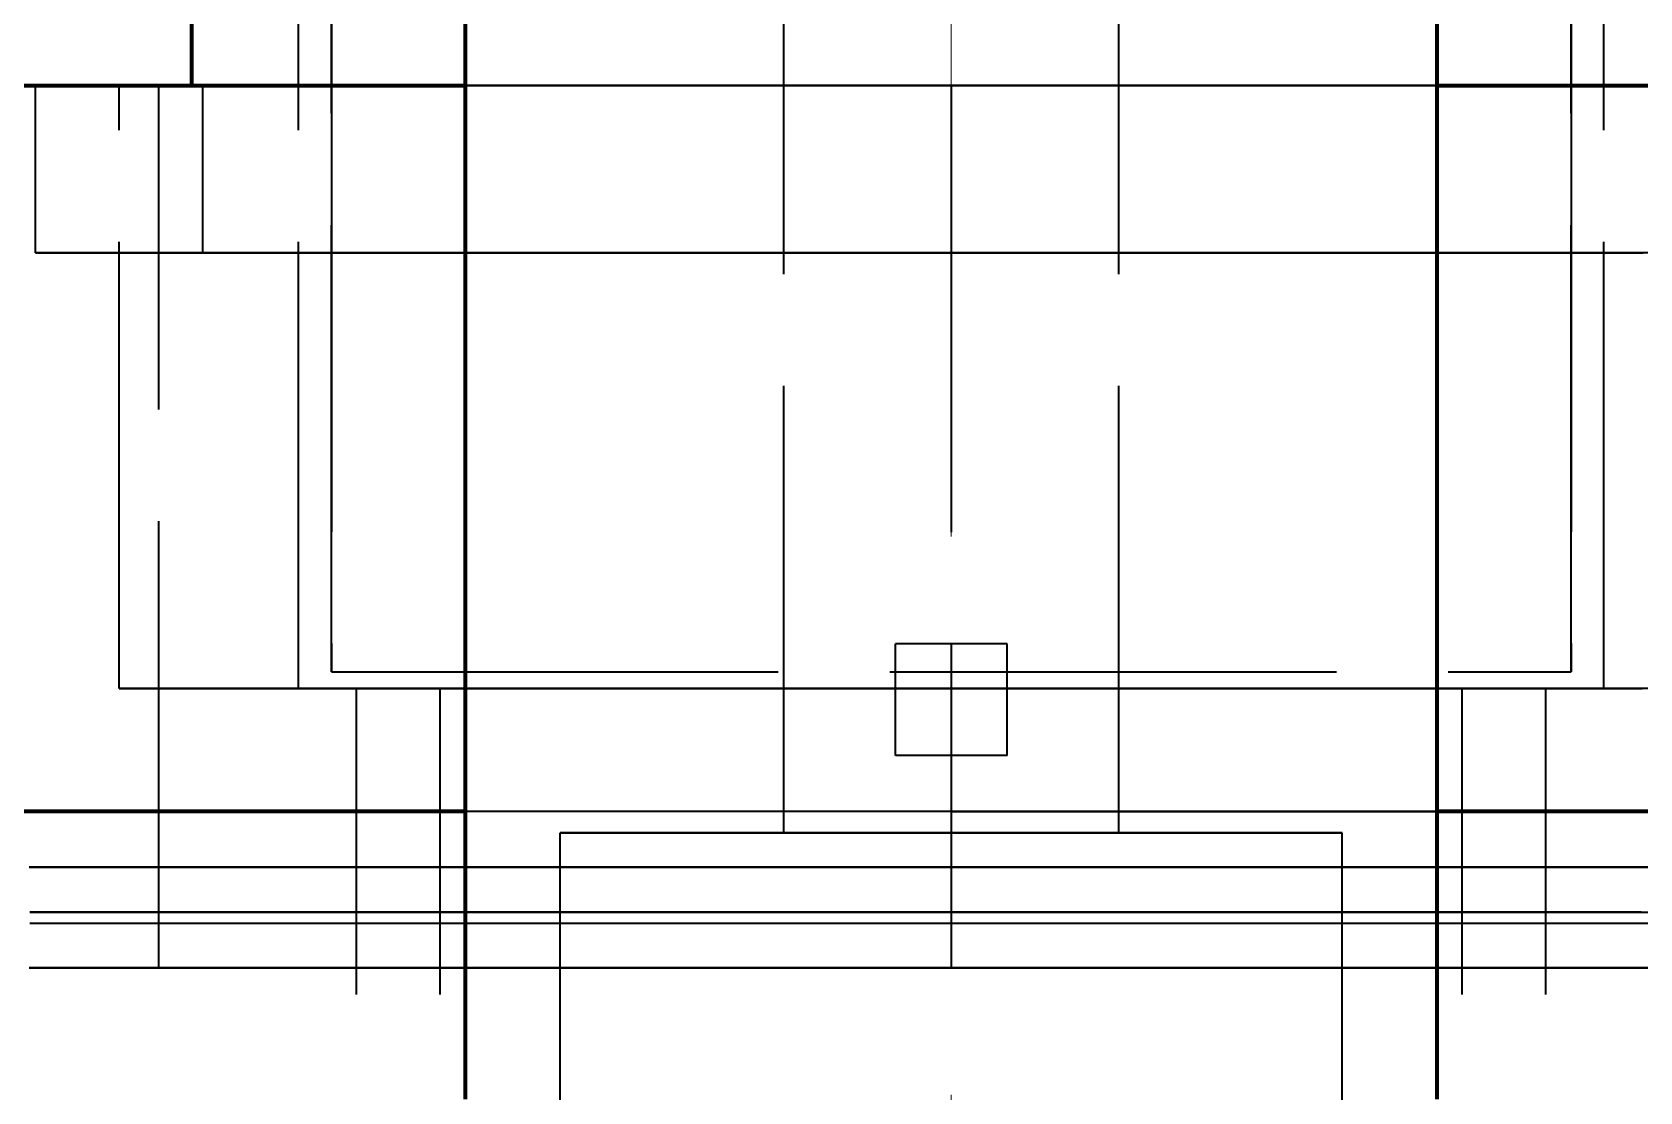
# Model space of a CAD drawing. Header units: millimetres. Extents: x 0 to 2382, y 0 to 420.
# Drawn here: x 308.18 to 322.58, y 343.36 to 352.84 of the extents above; entities that cross this region are included whole.
import ezdxf

# ---------------------------------------------------------------- set-up
doc = ezdxf.new("R2010")
doc.units = ezdxf.units.MM
doc.linetypes.add('IRAM-E-TRAZOS', pattern=[5, 4, -1])
doc.linetypes.add('IRAM-F-TRAZO-PUNTO', pattern=[20, 15, -2, 1, -2])
for name, color, linetype, lineweight in [('01-VISIBLE', 7, 'CONTINUOUS', 70), ('02-OCULTA', 4, 'IRAM-E-TRAZOS', 35), ('03-EJE', 1, 'IRAM-F-TRAZO-PUNTO', 18)]:
    doc.layers.add(name, color=color, linetype=linetype, lineweight=lineweight)

msp = doc.modelspace()

# ---------------------------------------------------------------- linework, layer by layer
at = {"layer": '01-VISIBLE'}
msp.add_line((309.612, 352.366), (309.612, 354.416), dxfattribs=at)
for points in [[(312.062, 343.291), (312.062, 343.541), (312.062, 343.791), (312.062, 344.041), (312.062, 344.291), (312.062, 344.541), (312.062, 344.791), (312.062, 345.041), (312.062, 345.291), (312.062, 345.541), (312.062, 345.791), (312.062, 346.041), (312.062, 346.291), (312.062, 346.541), (312.062, 346.791), (312.062, 347.041), (312.062, 347.291), (312.062, 347.541), (312.062, 347.791), (312.062, 348.041), (312.062, 348.291), (312.062, 348.541), (312.062, 348.791), (312.062, 349.041), (312.062, 349.291), (312.062, 349.541), (312.062, 349.791), (312.062, 350.041), (312.062, 350.291), (312.062, 350.541), (312.062, 350.791), (312.062, 351.041), (312.062, 351.291), (312.062, 351.541), (312.062, 351.791), (312.062, 352.041), (312.062, 352.291), (312.062, 352.541), (312.062, 352.791), (312.062, 353.041)], [(320.762, 343.291), (320.762, 343.541), (320.762, 343.791), (320.762, 344.041), (320.762, 344.291), (320.762, 344.541), (320.762, 344.791), (320.762, 345.041), (320.762, 345.291), (320.762, 345.541), (320.762, 345.791), (320.762, 346.041), (320.762, 346.291), (320.762, 346.541), (320.762, 346.791), (320.762, 347.041), (320.762, 347.291), (320.762, 347.541), (320.762, 347.791), (320.762, 348.041), (320.762, 348.291), (320.762, 348.541), (320.762, 348.791), (320.762, 349.041), (320.762, 349.291), (320.762, 349.541), (320.762, 349.791), (320.762, 350.041), (320.762, 350.291), (320.762, 350.541), (320.762, 350.791), (320.762, 351.041), (320.762, 351.291), (320.762, 351.541), (320.762, 351.791), (320.762, 352.041), (320.762, 352.291), (320.762, 352.541), (320.762, 352.791), (320.762, 353.041)], [(307.162, 352.366), (307.42, 352.366), (307.677, 352.366), (307.935, 352.366), (308.193, 352.366), (308.451, 352.366), (308.709, 352.366), (308.967, 352.366), (309.225, 352.366), (309.483, 352.366), (309.741, 352.366), (309.999, 352.366), (310.256, 352.366), (310.514, 352.366), (310.772, 352.366), (311.03, 352.366), (311.288, 352.366), (311.546, 352.366), (311.804, 352.366), (312.062, 352.366)], [(320.762, 352.366), (321.02, 352.366), (321.277, 352.366), (321.535, 352.366), (321.793, 352.366), (322.051, 352.366), (322.309, 352.366), (322.567, 352.366), (322.825, 352.366), (323.083, 352.366), (323.341, 352.366), (323.599, 352.366), (323.856, 352.366), (324.114, 352.366), (324.372, 352.366), (324.63, 352.366), (324.888, 352.366), (325.146, 352.366), (325.404, 352.366), (325.662, 352.366)], [(312.062, 345.866), (311.804, 345.866), (311.546, 345.866), (311.288, 345.866), (311.03, 345.866), (310.772, 345.866), (310.514, 345.866), (310.256, 345.866), (309.999, 345.866), (309.741, 345.866), (309.483, 345.866), (309.225, 345.866), (308.967, 345.866), (308.709, 345.866), (308.451, 345.866), (308.193, 345.866), (307.935, 345.866), (307.677, 345.866), (307.42, 345.866), (307.162, 345.866)], [(325.662, 345.866), (325.404, 345.866), (325.146, 345.866), (324.888, 345.866), (324.63, 345.866), (324.372, 345.866), (324.114, 345.866), (323.856, 345.866), (323.599, 345.866), (323.341, 345.866), (323.083, 345.866), (322.825, 345.866), (322.567, 345.866), (322.309, 345.866), (322.051, 345.866), (321.793, 345.866), (321.535, 345.866), (321.277, 345.866), (321.02, 345.866), (320.762, 345.866)]]:
    msp.add_lwpolyline(points, dxfattribs=at)
at = {"layer": '02-OCULTA'}
for p, q in [((314.912, 345.675), (314.912, 361.025)), ((317.912, 345.675), (317.912, 361.025)), ((310.862, 358.27), (310.862, 352.368)), ((310.862, 352.366), (310.862, 358.266)), ((321.962, 358.27), (321.962, 352.368)), ((321.962, 352.366), (321.962, 358.266)), ((310.568, 352.366), (310.568, 354.416)), ((322.256, 352.366), (322.256, 354.416)), ((308.212, 350.866), (308.212, 352.366)), ((308.962, 346.966), (308.962, 352.366)), ((309.318, 344.465), (309.318, 352.366)), ((309.712, 350.866), (309.712, 352.366)), ((310.568, 346.966), (310.568, 352.366)), ((310.862, 352.368), (310.862, 347.116)), ((310.862, 352.368), (321.962, 352.368)), ((321.962, 352.366), (310.862, 352.366)), ((310.862, 347.116), (310.862, 352.366)), ((316.412, 352.366), (316.412, 344.465)), ((321.962, 352.368), (321.962, 347.116)), ((321.962, 347.116), (321.962, 352.366)), ((322.256, 346.966), (322.256, 352.366)), ((315.912, 346.366), (315.912, 347.366)), ((315.912, 346.366), (315.912, 347.366)), ((316.912, 347.366), (315.912, 347.366)), ((316.912, 346.366), (316.912, 347.366)), ((316.912, 346.366), (316.912, 347.366)), ((310.862, 347.116), (321.962, 347.116)), ((310.862, 347.116), (321.962, 347.116)), ((311.087, 179.228), (311.087, 346.966)), ((311.837, 179.228), (311.837, 346.966)), ((320.987, 179.228), (320.987, 346.966)), ((321.737, 179.228), (321.737, 346.966)), ((316.912, 346.366), (315.912, 346.366)), ((312.912, 343.225), (312.912, 345.675)), ((319.912, 343.225), (319.912, 345.675))]:
    msp.add_line(p, q, dxfattribs=at)
for points in [[(316.412, 352.366), (316.162, 352.366), (315.912, 352.366), (315.662, 352.366), (315.412, 352.366), (315.162, 352.366), (314.912, 352.366), (314.662, 352.366), (314.412, 352.366), (314.162, 352.366), (313.912, 352.366), (313.662, 352.366), (313.412, 352.366), (313.162, 352.366), (312.912, 352.366), (312.662, 352.366), (312.412, 352.366), (312.162, 352.366), (311.912, 352.366), (311.662, 352.366), (311.412, 352.366), (311.162, 352.366), (310.912, 352.366), (310.662, 352.366), (310.412, 352.366), (310.162, 352.366), (309.912, 352.366), (309.662, 352.366), (309.412, 352.366), (309.162, 352.366), (308.912, 352.366), (308.662, 352.366), (308.412, 352.366), (308.162, 352.366)], [(316.412, 352.366), (316.155, 352.366), (315.899, 352.366), (315.643, 352.366), (315.387, 352.366), (315.13, 352.366), (314.874, 352.366), (314.618, 352.366), (314.362, 352.366), (314.105, 352.366), (313.849, 352.366), (313.593, 352.366), (313.337, 352.366), (313.08, 352.366), (312.824, 352.366), (312.568, 352.366), (312.312, 352.366), (312.055, 352.366), (311.799, 352.366), (311.543, 352.366), (311.287, 352.366), (311.03, 352.366), (310.774, 352.366), (310.518, 352.366), (310.262, 352.366), (310.005, 352.366), (309.749, 352.366), (309.493, 352.366), (309.237, 352.366), (308.98, 352.366), (308.724, 352.366), (308.468, 352.366), (308.212, 352.366)], [(308.212, 352.366), (308.464, 352.366), (308.716, 352.366), (308.969, 352.366), (309.221, 352.366), (309.473, 352.366), (309.726, 352.366), (309.978, 352.366), (310.23, 352.366), (310.482, 352.366), (310.735, 352.366), (310.987, 352.366), (311.239, 352.366), (311.492, 352.366), (311.744, 352.366), (311.996, 352.366), (312.249, 352.366), (312.501, 352.366), (312.753, 352.366), (313.006, 352.366), (313.258, 352.366), (313.51, 352.366), (313.762, 352.366), (314.015, 352.366), (314.267, 352.366), (314.519, 352.366), (314.772, 352.366), (315.024, 352.366), (315.276, 352.366), (315.529, 352.366), (315.781, 352.366), (316.033, 352.366), (316.286, 352.366), (316.538, 352.366), (316.79, 352.366), (317.042, 352.366), (317.295, 352.366), (317.547, 352.366), (317.799, 352.366), (318.052, 352.366), (318.304, 352.366), (318.556, 352.366), (318.809, 352.366), (319.061, 352.366), (319.313, 352.366), (319.566, 352.366), (319.818, 352.366), (320.07, 352.366), (320.322, 352.366), (320.575, 352.366), (320.827, 352.366), (321.079, 352.366), (321.332, 352.366), (321.584, 352.366), (321.836, 352.366), (322.089, 352.366), (322.341, 352.366), (322.593, 352.366)], [(316.412, 352.366), (316.155, 352.366), (315.898, 352.366), (315.641, 352.366), (315.384, 352.366), (315.127, 352.366), (314.87, 352.366), (314.613, 352.366), (314.356, 352.366), (314.1, 352.366), (313.843, 352.366), (313.586, 352.366), (313.329, 352.366), (313.072, 352.366), (312.815, 352.366), (312.558, 352.366), (312.301, 352.366), (312.044, 352.366), (311.788, 352.366), (311.531, 352.366), (311.274, 352.366), (311.017, 352.366), (310.76, 352.366), (310.503, 352.366), (310.246, 352.366), (309.989, 352.366), (309.732, 352.366), (309.475, 352.366), (309.219, 352.366), (308.962, 352.366)], [(308.962, 352.366), (309.214, 352.366), (309.467, 352.366), (309.719, 352.366), (309.972, 352.366), (310.224, 352.366), (310.477, 352.366), (310.729, 352.366), (310.982, 352.366), (311.235, 352.366), (311.487, 352.366), (311.74, 352.366), (311.992, 352.366), (312.245, 352.366), (312.497, 352.366), (312.75, 352.366), (313.002, 352.366), (313.255, 352.366), (313.507, 352.366), (313.76, 352.366), (314.013, 352.366), (314.265, 352.366), (314.518, 352.366), (314.77, 352.366), (315.023, 352.366), (315.275, 352.366), (315.528, 352.366), (315.78, 352.366), (316.033, 352.366), (316.285, 352.366), (316.538, 352.366), (316.79, 352.366), (317.043, 352.366), (317.296, 352.366), (317.548, 352.366), (317.801, 352.366), (318.053, 352.366), (318.306, 352.366), (318.558, 352.366), (318.811, 352.366), (319.063, 352.366), (319.316, 352.366), (319.568, 352.366), (319.821, 352.366), (320.074, 352.366), (320.326, 352.366), (320.579, 352.366), (320.831, 352.366), (321.084, 352.366), (321.336, 352.366), (321.589, 352.366), (321.841, 352.366), (322.094, 352.366), (322.346, 352.366), (322.599, 352.366)], [(316.412, 352.366), (316.158, 352.366), (315.905, 352.366), (315.652, 352.366), (315.398, 352.366), (315.145, 352.366), (314.892, 352.366), (314.638, 352.366), (314.385, 352.366), (314.131, 352.366), (313.878, 352.366), (313.625, 352.366), (313.371, 352.366), (313.118, 352.366), (312.865, 352.366), (312.611, 352.366), (312.358, 352.366), (312.105, 352.366), (311.851, 352.366), (311.598, 352.366), (311.345, 352.366), (311.091, 352.366), (310.838, 352.366), (310.584, 352.366), (310.331, 352.366), (310.078, 352.366), (309.824, 352.366), (309.571, 352.366), (309.318, 352.366)], [(309.318, 352.366), (309.571, 352.366), (309.824, 352.366), (310.078, 352.366), (310.331, 352.366), (310.584, 352.366), (310.838, 352.366), (311.091, 352.366), (311.345, 352.366), (311.598, 352.366), (311.851, 352.366), (312.105, 352.366), (312.358, 352.366), (312.611, 352.366), (312.865, 352.366), (313.118, 352.366), (313.371, 352.366), (313.625, 352.366), (313.878, 352.366), (314.131, 352.366), (314.385, 352.366), (314.638, 352.366), (314.892, 352.366), (315.145, 352.366), (315.398, 352.366), (315.652, 352.366), (315.905, 352.366), (316.158, 352.366), (316.412, 352.366), (316.665, 352.366), (316.918, 352.366), (317.172, 352.366), (317.425, 352.366), (317.678, 352.366), (317.932, 352.366), (318.185, 352.366), (318.439, 352.366), (318.692, 352.366), (318.945, 352.366), (319.199, 352.366), (319.452, 352.366), (319.705, 352.366), (319.959, 352.366), (320.212, 352.366), (320.465, 352.366), (320.719, 352.366), (320.972, 352.366), (321.225, 352.366), (321.479, 352.366), (321.732, 352.366), (321.986, 352.366), (322.239, 352.366), (322.492, 352.366), (322.746, 352.366)], [(316.412, 352.366), (316.16, 352.366), (315.908, 352.366), (315.656, 352.366), (315.404, 352.366), (315.152, 352.366), (314.901, 352.366), (314.649, 352.366), (314.397, 352.366), (314.145, 352.366), (313.893, 352.366), (313.641, 352.366), (313.389, 352.366), (313.138, 352.366), (312.886, 352.366), (312.634, 352.366), (312.382, 352.366), (312.13, 352.366), (311.878, 352.366), (311.626, 352.366), (311.375, 352.366), (311.123, 352.366), (310.871, 352.366), (310.619, 352.366), (310.367, 352.366), (310.115, 352.366), (309.864, 352.366), (309.612, 352.366)], [(309.612, 352.366), (309.864, 352.366), (310.115, 352.366), (310.367, 352.366), (310.619, 352.366), (310.871, 352.366), (311.123, 352.366), (311.375, 352.366), (311.626, 352.366), (311.878, 352.366), (312.13, 352.366), (312.382, 352.366), (312.634, 352.366), (312.886, 352.366), (313.138, 352.366), (313.389, 352.366), (313.641, 352.366), (313.893, 352.366), (314.145, 352.366), (314.397, 352.366), (314.649, 352.366), (314.901, 352.366), (315.152, 352.366), (315.404, 352.366), (315.656, 352.366), (315.908, 352.366), (316.16, 352.366), (316.412, 352.366), (316.664, 352.366), (316.915, 352.366), (317.167, 352.366), (317.419, 352.366), (317.671, 352.366), (317.923, 352.366), (318.175, 352.366), (318.426, 352.366), (318.678, 352.366), (318.93, 352.366), (319.182, 352.366), (319.434, 352.366), (319.686, 352.366), (319.938, 352.366), (320.189, 352.366), (320.441, 352.366), (320.693, 352.366), (320.945, 352.366), (321.197, 352.366), (321.449, 352.366), (321.701, 352.366), (321.952, 352.366), (322.204, 352.366), (322.456, 352.366), (322.708, 352.366)], [(316.412, 352.366), (316.154, 352.366), (315.896, 352.366), (315.639, 352.366), (315.381, 352.366), (315.123, 352.366), (314.866, 352.366), (314.608, 352.366), (314.35, 352.366), (314.092, 352.366), (313.835, 352.366), (313.577, 352.366), (313.319, 352.366), (313.062, 352.366), (312.804, 352.366), (312.546, 352.366), (312.289, 352.366), (312.031, 352.366), (311.773, 352.366), (311.516, 352.366), (311.258, 352.366), (311, 352.366), (310.742, 352.366), (310.485, 352.366), (310.227, 352.366), (309.969, 352.366), (309.712, 352.366)], [(309.712, 352.366), (309.964, 352.366), (310.217, 352.366), (310.47, 352.366), (310.723, 352.366), (310.976, 352.366), (311.229, 352.366), (311.481, 352.366), (311.734, 352.366), (311.987, 352.366), (312.24, 352.366), (312.493, 352.366), (312.746, 352.366), (312.998, 352.366), (313.251, 352.366), (313.504, 352.366), (313.757, 352.366), (314.01, 352.366), (314.263, 352.366), (314.515, 352.366), (314.768, 352.366), (315.021, 352.366), (315.274, 352.366), (315.527, 352.366), (315.78, 352.366), (316.032, 352.366), (316.285, 352.366), (316.538, 352.366), (316.791, 352.366), (317.044, 352.366), (317.297, 352.366), (317.549, 352.366), (317.802, 352.366), (318.055, 352.366), (318.308, 352.366), (318.561, 352.366), (318.814, 352.366), (319.066, 352.366), (319.319, 352.366), (319.572, 352.366), (319.825, 352.366), (320.078, 352.366), (320.331, 352.366), (320.583, 352.366), (320.836, 352.366), (321.089, 352.366), (321.342, 352.366), (321.595, 352.366), (321.848, 352.366), (322.1, 352.366), (322.353, 352.366), (322.606, 352.366)], [(316.412, 352.366), (316.158, 352.366), (315.903, 352.366), (315.649, 352.366), (315.395, 352.366), (315.141, 352.366), (314.887, 352.366), (314.633, 352.366), (314.379, 352.366), (314.125, 352.366), (313.871, 352.366), (313.617, 352.366), (313.363, 352.366), (313.109, 352.366), (312.854, 352.366), (312.6, 352.366), (312.346, 352.366), (312.092, 352.366), (311.838, 352.366), (311.584, 352.366), (311.33, 352.366), (311.076, 352.366), (310.822, 352.366), (310.568, 352.366)], [(310.568, 352.366), (310.822, 352.366), (311.076, 352.366), (311.33, 352.366), (311.584, 352.366), (311.838, 352.366), (312.092, 352.366), (312.346, 352.366), (312.6, 352.366), (312.854, 352.366), (313.109, 352.366), (313.363, 352.366), (313.617, 352.366), (313.871, 352.366), (314.125, 352.366), (314.379, 352.366), (314.633, 352.366), (314.887, 352.366), (315.141, 352.366), (315.395, 352.366), (315.649, 352.366), (315.903, 352.366), (316.158, 352.366), (316.412, 352.366), (316.666, 352.366), (316.92, 352.366), (317.174, 352.366), (317.428, 352.366), (317.682, 352.366), (317.936, 352.366), (318.19, 352.366), (318.444, 352.366), (318.698, 352.366), (318.953, 352.366), (319.207, 352.366), (319.461, 352.366), (319.715, 352.366), (319.969, 352.366), (320.223, 352.366), (320.477, 352.366), (320.731, 352.366), (320.985, 352.366), (321.239, 352.366), (321.493, 352.366), (321.747, 352.366), (322.002, 352.366), (322.256, 352.366)], [(316.412, 352.366), (316.158, 352.366), (315.903, 352.366), (315.649, 352.366), (315.395, 352.366), (315.141, 352.366), (314.887, 352.366), (314.633, 352.366), (314.379, 352.366), (314.125, 352.366), (313.871, 352.366), (313.617, 352.366), (313.363, 352.366), (313.109, 352.366), (312.854, 352.366), (312.6, 352.366), (312.346, 352.366), (312.092, 352.366), (311.838, 352.366), (311.584, 352.366), (311.33, 352.366), (311.076, 352.366), (310.822, 352.366), (310.568, 352.366)], [(310.568, 352.366), (310.822, 352.366), (311.076, 352.366), (311.33, 352.366), (311.584, 352.366), (311.838, 352.366), (312.092, 352.366), (312.346, 352.366), (312.6, 352.366), (312.854, 352.366), (313.109, 352.366), (313.363, 352.366), (313.617, 352.366), (313.871, 352.366), (314.125, 352.366), (314.379, 352.366), (314.633, 352.366), (314.887, 352.366), (315.141, 352.366), (315.395, 352.366), (315.649, 352.366), (315.903, 352.366), (316.158, 352.366), (316.412, 352.366), (316.666, 352.366), (316.92, 352.366), (317.174, 352.366), (317.428, 352.366), (317.682, 352.366), (317.936, 352.366), (318.19, 352.366), (318.444, 352.366), (318.698, 352.366), (318.953, 352.366), (319.207, 352.366), (319.461, 352.366), (319.715, 352.366), (319.969, 352.366), (320.223, 352.366), (320.477, 352.366), (320.731, 352.366), (320.985, 352.366), (321.239, 352.366), (321.493, 352.366), (321.747, 352.366), (322.002, 352.366), (322.256, 352.366)], [(312.062, 352.366), (312.318, 352.366), (312.573, 352.366), (312.829, 352.366), (313.085, 352.366), (313.341, 352.366), (313.597, 352.366), (313.853, 352.366), (314.109, 352.366), (314.365, 352.366), (314.62, 352.366), (314.876, 352.366), (315.132, 352.366), (315.388, 352.366), (315.644, 352.366), (315.9, 352.366), (316.156, 352.366), (316.412, 352.366), (316.668, 352.366), (316.923, 352.366), (317.179, 352.366), (317.435, 352.366), (317.691, 352.366), (317.947, 352.366), (318.203, 352.366), (318.459, 352.366), (318.715, 352.366), (318.97, 352.366), (319.226, 352.366), (319.482, 352.366), (319.738, 352.366), (319.994, 352.366), (320.25, 352.366), (320.506, 352.366), (320.762, 352.366)], [(322.746, 352.366), (322.492, 352.366), (322.239, 352.366), (321.986, 352.366), (321.732, 352.366), (321.479, 352.366), (321.225, 352.366), (320.972, 352.366), (320.719, 352.366), (320.465, 352.366), (320.212, 352.366), (319.959, 352.366), (319.705, 352.366), (319.452, 352.366), (319.199, 352.366), (318.945, 352.366), (318.692, 352.366), (318.439, 352.366), (318.185, 352.366), (317.932, 352.366), (317.678, 352.366), (317.425, 352.366), (317.172, 352.366), (316.918, 352.366), (316.665, 352.366), (316.412, 352.366)], [(322.662, 352.366), (322.412, 352.366), (322.162, 352.366), (321.912, 352.366), (321.662, 352.366), (321.412, 352.366), (321.162, 352.366), (320.912, 352.366), (320.662, 352.366), (320.412, 352.366), (320.162, 352.366), (319.912, 352.366), (319.662, 352.366), (319.412, 352.366), (319.162, 352.366), (318.912, 352.366), (318.662, 352.366), (318.412, 352.366), (318.162, 352.366), (317.912, 352.366), (317.662, 352.366), (317.412, 352.366), (317.162, 352.366), (316.912, 352.366), (316.662, 352.366), (316.412, 352.366)], [(322.834, 352.366), (322.577, 352.366), (322.32, 352.366), (322.063, 352.366), (321.806, 352.366), (321.55, 352.366), (321.293, 352.366), (321.036, 352.366), (320.779, 352.366), (320.522, 352.366), (320.265, 352.366), (320.008, 352.366), (319.751, 352.366), (319.494, 352.366), (319.238, 352.366), (318.981, 352.366), (318.724, 352.366), (318.467, 352.366), (318.21, 352.366), (317.953, 352.366), (317.696, 352.366), (317.439, 352.366), (317.182, 352.366), (316.925, 352.366), (316.669, 352.366), (316.412, 352.366)], [(322.256, 352.366), (322.002, 352.366), (321.747, 352.366), (321.493, 352.366), (321.239, 352.366), (320.985, 352.366), (320.731, 352.366), (320.477, 352.366), (320.223, 352.366), (319.969, 352.366), (319.715, 352.366), (319.461, 352.366), (319.207, 352.366), (318.953, 352.366), (318.698, 352.366), (318.444, 352.366), (318.19, 352.366), (317.936, 352.366), (317.682, 352.366), (317.428, 352.366), (317.174, 352.366), (316.92, 352.366), (316.666, 352.366), (316.412, 352.366)], [(322.708, 352.366), (322.456, 352.366), (322.204, 352.366), (321.952, 352.366), (321.701, 352.366), (321.449, 352.366), (321.197, 352.366), (320.945, 352.366), (320.693, 352.366), (320.441, 352.366), (320.189, 352.366), (319.938, 352.366), (319.686, 352.366), (319.434, 352.366), (319.182, 352.366), (318.93, 352.366), (318.678, 352.366), (318.426, 352.366), (318.175, 352.366), (317.923, 352.366), (317.671, 352.366), (317.419, 352.366), (317.167, 352.366), (316.915, 352.366), (316.664, 352.366), (316.412, 352.366)], [(322.256, 352.366), (322.002, 352.366), (321.747, 352.366), (321.493, 352.366), (321.239, 352.366), (320.985, 352.366), (320.731, 352.366), (320.477, 352.366), (320.223, 352.366), (319.969, 352.366), (319.715, 352.366), (319.461, 352.366), (319.207, 352.366), (318.953, 352.366), (318.698, 352.366), (318.444, 352.366), (318.19, 352.366), (317.936, 352.366), (317.682, 352.366), (317.428, 352.366), (317.174, 352.366), (316.92, 352.366), (316.666, 352.366), (316.412, 352.366)], [(322.818, 352.366), (322.562, 352.366), (322.305, 352.366), (322.049, 352.366), (321.793, 352.366), (321.537, 352.366), (321.28, 352.366), (321.024, 352.366), (320.768, 352.366), (320.512, 352.366), (320.255, 352.366), (319.999, 352.366), (319.743, 352.366), (319.487, 352.366), (319.23, 352.366), (318.974, 352.366), (318.718, 352.366), (318.462, 352.366), (318.205, 352.366), (317.949, 352.366), (317.693, 352.366), (317.437, 352.366), (317.18, 352.366), (316.924, 352.366), (316.668, 352.366), (316.412, 352.366)], [(322.596, 352.366), (322.339, 352.366), (322.081, 352.366), (321.823, 352.366), (321.566, 352.366), (321.308, 352.366), (321.05, 352.366), (320.792, 352.366), (320.535, 352.366), (320.277, 352.366), (320.019, 352.366), (319.762, 352.366), (319.504, 352.366), (319.246, 352.366), (318.989, 352.366), (318.731, 352.366), (318.473, 352.366), (318.216, 352.366), (317.958, 352.366), (317.7, 352.366), (317.442, 352.366), (317.185, 352.366), (316.927, 352.366), (316.669, 352.366), (316.412, 352.366)], [(316.412, 350.866), (316.155, 350.866), (315.899, 350.866), (315.643, 350.866), (315.387, 350.866), (315.13, 350.866), (314.874, 350.866), (314.618, 350.866), (314.362, 350.866), (314.105, 350.866), (313.849, 350.866), (313.593, 350.866), (313.337, 350.866), (313.08, 350.866), (312.824, 350.866), (312.568, 350.866), (312.312, 350.866), (312.055, 350.866), (311.799, 350.866), (311.543, 350.866), (311.287, 350.866), (311.03, 350.866), (310.774, 350.866), (310.518, 350.866), (310.262, 350.866), (310.005, 350.866), (309.749, 350.866), (309.493, 350.866), (309.237, 350.866), (308.98, 350.866), (308.724, 350.866), (308.468, 350.866), (308.212, 350.866)], [(308.212, 350.866), (308.464, 350.866), (308.716, 350.866), (308.969, 350.866), (309.221, 350.866), (309.473, 350.866), (309.726, 350.866), (309.978, 350.866), (310.23, 350.866), (310.482, 350.866), (310.735, 350.866), (310.987, 350.866), (311.239, 350.866), (311.492, 350.866), (311.744, 350.866), (311.996, 350.866), (312.249, 350.866), (312.501, 350.866), (312.753, 350.866), (313.006, 350.866), (313.258, 350.866), (313.51, 350.866), (313.762, 350.866), (314.015, 350.866), (314.267, 350.866), (314.519, 350.866), (314.772, 350.866), (315.024, 350.866), (315.276, 350.866), (315.529, 350.866), (315.781, 350.866), (316.033, 350.866), (316.286, 350.866), (316.538, 350.866), (316.79, 350.866), (317.042, 350.866), (317.295, 350.866), (317.547, 350.866), (317.799, 350.866), (318.052, 350.866), (318.304, 350.866), (318.556, 350.866), (318.809, 350.866), (319.061, 350.866), (319.313, 350.866), (319.566, 350.866), (319.818, 350.866), (320.07, 350.866), (320.322, 350.866), (320.575, 350.866), (320.827, 350.866), (321.079, 350.866), (321.332, 350.866), (321.584, 350.866), (321.836, 350.866), (322.089, 350.866), (322.341, 350.866), (322.593, 350.866)], [(316.412, 350.866), (316.154, 350.866), (315.896, 350.866), (315.639, 350.866), (315.381, 350.866), (315.123, 350.866), (314.866, 350.866), (314.608, 350.866), (314.35, 350.866), (314.092, 350.866), (313.835, 350.866), (313.577, 350.866), (313.319, 350.866), (313.062, 350.866), (312.804, 350.866), (312.546, 350.866), (312.289, 350.866), (312.031, 350.866), (311.773, 350.866), (311.516, 350.866), (311.258, 350.866), (311, 350.866), (310.742, 350.866), (310.485, 350.866), (310.227, 350.866), (309.969, 350.866), (309.712, 350.866)], [(309.712, 350.866), (309.964, 350.866), (310.217, 350.866), (310.47, 350.866), (310.723, 350.866), (310.976, 350.866), (311.229, 350.866), (311.481, 350.866), (311.734, 350.866), (311.987, 350.866), (312.24, 350.866), (312.493, 350.866), (312.746, 350.866), (312.998, 350.866), (313.251, 350.866), (313.504, 350.866), (313.757, 350.866), (314.01, 350.866), (314.263, 350.866), (314.515, 350.866), (314.768, 350.866), (315.021, 350.866), (315.274, 350.866), (315.527, 350.866), (315.78, 350.866), (316.032, 350.866), (316.285, 350.866), (316.538, 350.866), (316.791, 350.866), (317.044, 350.866), (317.297, 350.866), (317.549, 350.866), (317.802, 350.866), (318.055, 350.866), (318.308, 350.866), (318.561, 350.866), (318.814, 350.866), (319.066, 350.866), (319.319, 350.866), (319.572, 350.866), (319.825, 350.866), (320.078, 350.866), (320.331, 350.866), (320.583, 350.866), (320.836, 350.866), (321.089, 350.866), (321.342, 350.866), (321.595, 350.866), (321.848, 350.866), (322.1, 350.866), (322.353, 350.866), (322.606, 350.866)], [(322.818, 350.866), (322.562, 350.866), (322.305, 350.866), (322.049, 350.866), (321.793, 350.866), (321.537, 350.866), (321.28, 350.866), (321.024, 350.866), (320.768, 350.866), (320.512, 350.866), (320.255, 350.866), (319.999, 350.866), (319.743, 350.866), (319.487, 350.866), (319.23, 350.866), (318.974, 350.866), (318.718, 350.866), (318.462, 350.866), (318.205, 350.866), (317.949, 350.866), (317.693, 350.866), (317.437, 350.866), (317.18, 350.866), (316.924, 350.866), (316.668, 350.866), (316.412, 350.866)], [(322.596, 350.866), (322.339, 350.866), (322.081, 350.866), (321.823, 350.866), (321.566, 350.866), (321.308, 350.866), (321.05, 350.866), (320.792, 350.866), (320.535, 350.866), (320.277, 350.866), (320.019, 350.866), (319.762, 350.866), (319.504, 350.866), (319.246, 350.866), (318.989, 350.866), (318.731, 350.866), (318.473, 350.866), (318.216, 350.866), (317.958, 350.866), (317.7, 350.866), (317.442, 350.866), (317.185, 350.866), (316.927, 350.866), (316.669, 350.866), (316.412, 350.866)], [(316.412, 347.366), (316.328, 347.366), (316.245, 347.366), (316.162, 347.366), (316.078, 347.366), (315.995, 347.366), (315.912, 347.366)], [(316.912, 347.366), (316.828, 347.366), (316.745, 347.366), (316.662, 347.366), (316.578, 347.366), (316.495, 347.366), (316.412, 347.366)], [(316.412, 346.966), (316.155, 346.966), (315.898, 346.966), (315.641, 346.966), (315.384, 346.966), (315.127, 346.966), (314.87, 346.966), (314.613, 346.966), (314.356, 346.966), (314.1, 346.966), (313.843, 346.966), (313.586, 346.966), (313.329, 346.966), (313.072, 346.966), (312.815, 346.966), (312.558, 346.966), (312.301, 346.966), (312.044, 346.966), (311.788, 346.966), (311.531, 346.966), (311.274, 346.966), (311.017, 346.966), (310.76, 346.966), (310.503, 346.966), (310.246, 346.966), (309.989, 346.966), (309.732, 346.966), (309.475, 346.966), (309.219, 346.966), (308.962, 346.966)], [(308.962, 346.966), (309.214, 346.966), (309.467, 346.966), (309.719, 346.966), (309.972, 346.966), (310.224, 346.966), (310.477, 346.966), (310.729, 346.966), (310.982, 346.966), (311.235, 346.966), (311.487, 346.966), (311.74, 346.966), (311.992, 346.966), (312.245, 346.966), (312.497, 346.966), (312.75, 346.966), (313.002, 346.966), (313.255, 346.966), (313.507, 346.966), (313.76, 346.966), (314.013, 346.966), (314.265, 346.966), (314.518, 346.966), (314.77, 346.966), (315.023, 346.966), (315.275, 346.966), (315.528, 346.966), (315.78, 346.966), (316.033, 346.966), (316.285, 346.966), (316.538, 346.966), (316.79, 346.966), (317.043, 346.966), (317.296, 346.966), (317.548, 346.966), (317.801, 346.966), (318.053, 346.966), (318.306, 346.966), (318.558, 346.966), (318.811, 346.966), (319.063, 346.966), (319.316, 346.966), (319.568, 346.966), (319.821, 346.966), (320.074, 346.966), (320.326, 346.966), (320.579, 346.966), (320.831, 346.966), (321.084, 346.966), (321.336, 346.966), (321.589, 346.966), (321.841, 346.966), (322.094, 346.966), (322.346, 346.966), (322.599, 346.966)], [(316.412, 346.966), (316.158, 346.966), (315.903, 346.966), (315.649, 346.966), (315.395, 346.966), (315.141, 346.966), (314.887, 346.966), (314.633, 346.966), (314.379, 346.966), (314.125, 346.966), (313.871, 346.966), (313.617, 346.966), (313.363, 346.966), (313.109, 346.966), (312.854, 346.966), (312.6, 346.966), (312.346, 346.966), (312.092, 346.966), (311.838, 346.966), (311.584, 346.966), (311.33, 346.966), (311.076, 346.966), (310.822, 346.966), (310.568, 346.966)], [(310.568, 346.966), (310.822, 346.966), (311.076, 346.966), (311.33, 346.966), (311.584, 346.966), (311.838, 346.966), (312.092, 346.966), (312.346, 346.966), (312.6, 346.966), (312.854, 346.966), (313.109, 346.966), (313.363, 346.966), (313.617, 346.966), (313.871, 346.966), (314.125, 346.966), (314.379, 346.966), (314.633, 346.966), (314.887, 346.966), (315.141, 346.966), (315.395, 346.966), (315.649, 346.966), (315.903, 346.966), (316.158, 346.966), (316.412, 346.966), (316.666, 346.966), (316.92, 346.966), (317.174, 346.966), (317.428, 346.966), (317.682, 346.966), (317.936, 346.966), (318.19, 346.966), (318.444, 346.966), (318.698, 346.966), (318.953, 346.966), (319.207, 346.966), (319.461, 346.966), (319.715, 346.966), (319.969, 346.966), (320.223, 346.966), (320.477, 346.966), (320.731, 346.966), (320.985, 346.966), (321.239, 346.966), (321.493, 346.966), (321.747, 346.966), (322.002, 346.966), (322.256, 346.966)], [(316.412, 346.966), (316.158, 346.966), (315.905, 346.966), (315.651, 346.966), (315.397, 346.966), (315.144, 346.966), (314.89, 346.966), (314.637, 346.966), (314.383, 346.966), (314.13, 346.966), (313.876, 346.966), (313.622, 346.966), (313.369, 346.966), (313.115, 346.966), (312.862, 346.966), (312.608, 346.966), (312.355, 346.966), (312.101, 346.966), (311.847, 346.966), (311.594, 346.966), (311.34, 346.966), (311.087, 346.966)], [(311.087, 346.966), (311.34, 346.966), (311.594, 346.966), (311.847, 346.966), (312.101, 346.966), (312.355, 346.966), (312.608, 346.966), (312.862, 346.966), (313.115, 346.966), (313.369, 346.966), (313.622, 346.966), (313.876, 346.966), (314.13, 346.966), (314.383, 346.966), (314.637, 346.966), (314.89, 346.966), (315.144, 346.966), (315.397, 346.966), (315.651, 346.966), (315.905, 346.966), (316.158, 346.966), (316.412, 346.966), (316.665, 346.966), (316.919, 346.966), (317.172, 346.966), (317.426, 346.966), (317.68, 346.966), (317.933, 346.966), (318.187, 346.966), (318.44, 346.966), (318.694, 346.966), (318.947, 346.966), (319.201, 346.966), (319.455, 346.966), (319.708, 346.966), (319.962, 346.966), (320.215, 346.966), (320.469, 346.966), (320.722, 346.966), (320.976, 346.966), (321.23, 346.966), (321.483, 346.966), (321.737, 346.966)], [(316.412, 346.966), (316.157, 346.966), (315.903, 346.966), (315.649, 346.966), (315.395, 346.966), (315.141, 346.966), (314.887, 346.966), (314.632, 346.966), (314.378, 346.966), (314.124, 346.966), (313.87, 346.966), (313.616, 346.966), (313.362, 346.966), (313.107, 346.966), (312.853, 346.966), (312.599, 346.966), (312.345, 346.966), (312.091, 346.966), (311.837, 346.966)], [(311.837, 346.966), (312.091, 346.966), (312.345, 346.966), (312.599, 346.966), (312.853, 346.966), (313.107, 346.966), (313.362, 346.966), (313.616, 346.966), (313.87, 346.966), (314.124, 346.966), (314.378, 346.966), (314.632, 346.966), (314.887, 346.966), (315.141, 346.966), (315.395, 346.966), (315.649, 346.966), (315.903, 346.966), (316.157, 346.966), (316.412, 346.966), (316.666, 346.966), (316.92, 346.966), (317.174, 346.966), (317.428, 346.966), (317.682, 346.966), (317.937, 346.966), (318.191, 346.966), (318.445, 346.966), (318.699, 346.966), (318.953, 346.966), (319.207, 346.966), (319.462, 346.966), (319.716, 346.966), (319.97, 346.966), (320.224, 346.966), (320.478, 346.966), (320.732, 346.966), (320.987, 346.966)], [(322.834, 346.966), (322.577, 346.966), (322.32, 346.966), (322.063, 346.966), (321.806, 346.966), (321.55, 346.966), (321.293, 346.966), (321.036, 346.966), (320.779, 346.966), (320.522, 346.966), (320.265, 346.966), (320.008, 346.966), (319.751, 346.966), (319.494, 346.966), (319.238, 346.966), (318.981, 346.966), (318.724, 346.966), (318.467, 346.966), (318.21, 346.966), (317.953, 346.966), (317.696, 346.966), (317.439, 346.966), (317.182, 346.966), (316.925, 346.966), (316.669, 346.966), (316.412, 346.966)], [(322.256, 346.966), (322.002, 346.966), (321.747, 346.966), (321.493, 346.966), (321.239, 346.966), (320.985, 346.966), (320.731, 346.966), (320.477, 346.966), (320.223, 346.966), (319.969, 346.966), (319.715, 346.966), (319.461, 346.966), (319.207, 346.966), (318.953, 346.966), (318.698, 346.966), (318.444, 346.966), (318.19, 346.966), (317.936, 346.966), (317.682, 346.966), (317.428, 346.966), (317.174, 346.966), (316.92, 346.966), (316.666, 346.966), (316.412, 346.966)], [(321.737, 346.966), (321.483, 346.966), (321.23, 346.966), (320.976, 346.966), (320.722, 346.966), (320.469, 346.966), (320.215, 346.966), (319.962, 346.966), (319.708, 346.966), (319.455, 346.966), (319.201, 346.966), (318.947, 346.966), (318.694, 346.966), (318.44, 346.966), (318.187, 346.966), (317.933, 346.966), (317.68, 346.966), (317.426, 346.966), (317.172, 346.966), (316.919, 346.966), (316.665, 346.966), (316.412, 346.966)], [(320.987, 346.966), (320.732, 346.966), (320.478, 346.966), (320.224, 346.966), (319.97, 346.966), (319.716, 346.966), (319.462, 346.966), (319.207, 346.966), (318.953, 346.966), (318.699, 346.966), (318.445, 346.966), (318.191, 346.966), (317.937, 346.966), (317.682, 346.966), (317.428, 346.966), (317.174, 346.966), (316.92, 346.966), (316.666, 346.966), (316.412, 346.966)], [(316.412, 346.366), (316.328, 346.366), (316.245, 346.366), (316.162, 346.366), (316.078, 346.366), (315.995, 346.366), (315.912, 346.366)], [(316.912, 346.366), (316.828, 346.366), (316.745, 346.366), (316.662, 346.366), (316.578, 346.366), (316.495, 346.366), (316.412, 346.366)], [(316.412, 345.866), (316.162, 345.866), (315.912, 345.866), (315.662, 345.866), (315.412, 345.866), (315.162, 345.866), (314.912, 345.866), (314.662, 345.866), (314.412, 345.866), (314.162, 345.866), (313.912, 345.866), (313.662, 345.866), (313.412, 345.866), (313.162, 345.866), (312.912, 345.866), (312.662, 345.866), (312.412, 345.866), (312.162, 345.866), (311.912, 345.866), (311.662, 345.866), (311.412, 345.866), (311.162, 345.866), (310.912, 345.866), (310.662, 345.866), (310.412, 345.866), (310.162, 345.866), (309.912, 345.866), (309.662, 345.866), (309.412, 345.866), (309.162, 345.866), (308.912, 345.866), (308.662, 345.866), (308.412, 345.866), (308.162, 345.866)], [(320.762, 345.866), (320.506, 345.866), (320.25, 345.866), (319.994, 345.866), (319.738, 345.866), (319.482, 345.866), (319.226, 345.866), (318.97, 345.866), (318.715, 345.866), (318.459, 345.866), (318.203, 345.866), (317.947, 345.866), (317.691, 345.866), (317.435, 345.866), (317.179, 345.866), (316.923, 345.866), (316.668, 345.866), (316.412, 345.866), (316.156, 345.866), (315.9, 345.866), (315.644, 345.866), (315.388, 345.866), (315.132, 345.866), (314.876, 345.866), (314.62, 345.866), (314.365, 345.866), (314.109, 345.866), (313.853, 345.866), (313.597, 345.866), (313.341, 345.866), (313.085, 345.866), (312.829, 345.866), (312.573, 345.866), (312.318, 345.866), (312.062, 345.866)], [(316.412, 345.866), (316.662, 345.866), (316.912, 345.866), (317.162, 345.866), (317.412, 345.866), (317.662, 345.866), (317.912, 345.866), (318.162, 345.866), (318.412, 345.866), (318.662, 345.866), (318.912, 345.866), (319.162, 345.866), (319.412, 345.866), (319.662, 345.866), (319.912, 345.866), (320.162, 345.866), (320.412, 345.866), (320.662, 345.866), (320.912, 345.866), (321.162, 345.866), (321.412, 345.866), (321.662, 345.866), (321.912, 345.866), (322.162, 345.866), (322.412, 345.866), (322.662, 345.866)], [(316.412, 345.675), (316.162, 345.675), (315.912, 345.675), (315.662, 345.675), (315.412, 345.675), (315.162, 345.675), (314.912, 345.675), (314.662, 345.675), (314.412, 345.675), (314.162, 345.675), (313.912, 345.675), (313.662, 345.675), (313.412, 345.675), (313.162, 345.675), (312.912, 345.675)], [(312.912, 345.675), (313.162, 345.675), (313.412, 345.675), (313.662, 345.675), (313.912, 345.675), (314.162, 345.675), (314.412, 345.675), (314.662, 345.675), (314.912, 345.675), (315.162, 345.675), (315.412, 345.675), (315.662, 345.675), (315.912, 345.675), (316.162, 345.675), (316.412, 345.675), (316.662, 345.675), (316.912, 345.675), (317.162, 345.675), (317.412, 345.675), (317.662, 345.675), (317.912, 345.675), (318.162, 345.675), (318.412, 345.675), (318.662, 345.675), (318.912, 345.675), (319.162, 345.675), (319.412, 345.675), (319.662, 345.675), (319.912, 345.675)], [(316.412, 345.675), (316.162, 345.675), (315.912, 345.675), (315.662, 345.675), (315.412, 345.675), (315.162, 345.675), (314.912, 345.675)], [(314.912, 345.675), (315.162, 345.675), (315.412, 345.675), (315.662, 345.675), (315.912, 345.675), (316.162, 345.675), (316.412, 345.675), (316.662, 345.675), (316.912, 345.675), (317.162, 345.675), (317.412, 345.675), (317.662, 345.675), (317.912, 345.675)], [(319.912, 345.675), (319.642, 345.675), (319.373, 345.675), (319.104, 345.675), (318.835, 345.675), (318.566, 345.675), (318.296, 345.675), (318.027, 345.675), (317.758, 345.675), (317.489, 345.675), (317.219, 345.675), (316.95, 345.675), (316.681, 345.675), (316.412, 345.675)], [(317.912, 345.675), (317.662, 345.675), (317.412, 345.675), (317.162, 345.675), (316.912, 345.675), (316.662, 345.675), (316.412, 345.675)], [(316.412, 345.366), (316.162, 345.366), (315.911, 345.366), (315.661, 345.366), (315.411, 345.366), (315.161, 345.366), (314.911, 345.366), (314.661, 345.366), (314.411, 345.366), (314.16, 345.366), (313.91, 345.366), (313.66, 345.366), (313.41, 345.366), (313.16, 345.366), (312.91, 345.366), (312.66, 345.366), (312.409, 345.366), (312.159, 345.366), (311.909, 345.366), (311.659, 345.366), (311.409, 345.366), (311.159, 345.366), (310.909, 345.366), (310.658, 345.366), (310.408, 345.366), (310.158, 345.366), (309.908, 345.366), (309.658, 345.366), (309.408, 345.366), (309.158, 345.366), (308.907, 345.366), (308.657, 345.366), (308.407, 345.366), (308.157, 345.366)], [(308.157, 345.366), (308.407, 345.366), (308.657, 345.366), (308.907, 345.366), (309.158, 345.366), (309.408, 345.366), (309.658, 345.366), (309.908, 345.366), (310.158, 345.366), (310.408, 345.366), (310.658, 345.366), (310.909, 345.366), (311.159, 345.366), (311.409, 345.366), (311.659, 345.366), (311.909, 345.366), (312.159, 345.366), (312.409, 345.366), (312.66, 345.366), (312.91, 345.366), (313.16, 345.366), (313.41, 345.366), (313.66, 345.366), (313.91, 345.366), (314.16, 345.366), (314.411, 345.366), (314.661, 345.366), (314.911, 345.366), (315.161, 345.366), (315.411, 345.366), (315.661, 345.366), (315.911, 345.366), (316.162, 345.366), (316.412, 345.366), (316.662, 345.366), (316.912, 345.366), (317.162, 345.366), (317.412, 345.366), (317.662, 345.366), (317.913, 345.366), (318.163, 345.366), (318.413, 345.366), (318.663, 345.366), (318.913, 345.366), (319.163, 345.366), (319.413, 345.366), (319.664, 345.366), (319.914, 345.366), (320.164, 345.366), (320.414, 345.366), (320.664, 345.366), (320.914, 345.366), (321.164, 345.366), (321.415, 345.366), (321.665, 345.366), (321.915, 345.366), (322.165, 345.366), (322.415, 345.366), (322.665, 345.366)], [(316.412, 345.366), (316.162, 345.366), (315.912, 345.366), (315.662, 345.366), (315.412, 345.366), (315.162, 345.366), (314.912, 345.366), (314.662, 345.366), (314.412, 345.366), (314.162, 345.366), (313.912, 345.366), (313.662, 345.366), (313.412, 345.366), (313.162, 345.366), (312.912, 345.366), (312.662, 345.366), (312.412, 345.366), (312.162, 345.366), (311.912, 345.366), (311.662, 345.366), (311.412, 345.366), (311.162, 345.366), (310.912, 345.366), (310.662, 345.366), (310.412, 345.366), (310.162, 345.366), (309.912, 345.366), (309.662, 345.366), (309.412, 345.366), (309.162, 345.366), (308.912, 345.366), (308.662, 345.366), (308.412, 345.366), (308.162, 345.366)], [(308.162, 345.366), (308.412, 345.366), (308.662, 345.366), (308.912, 345.366), (309.162, 345.366), (309.412, 345.366), (309.662, 345.366), (309.912, 345.366), (310.162, 345.366), (310.412, 345.366), (310.662, 345.366), (310.912, 345.366), (311.162, 345.366), (311.412, 345.366), (311.662, 345.366), (311.912, 345.366), (312.162, 345.366), (312.412, 345.366), (312.662, 345.366), (312.912, 345.366), (313.162, 345.366), (313.412, 345.366), (313.662, 345.366), (313.912, 345.366), (314.162, 345.366), (314.412, 345.366), (314.662, 345.366), (314.912, 345.366), (315.162, 345.366), (315.412, 345.366), (315.662, 345.366), (315.912, 345.366), (316.162, 345.366), (316.412, 345.366), (316.662, 345.366), (316.912, 345.366), (317.162, 345.366), (317.412, 345.366), (317.662, 345.366), (317.912, 345.366), (318.162, 345.366), (318.412, 345.366), (318.662, 345.366), (318.912, 345.366), (319.162, 345.366), (319.412, 345.366), (319.662, 345.366), (319.912, 345.366), (320.162, 345.366), (320.412, 345.366), (320.662, 345.366), (320.912, 345.366), (321.162, 345.366), (321.412, 345.366), (321.662, 345.366), (321.912, 345.366), (322.162, 345.366), (322.412, 345.366), (322.662, 345.366)], [(308.169, 345.366), (308.423, 345.366), (308.676, 345.366), (308.93, 345.366), (309.183, 345.366), (309.437, 345.366), (309.691, 345.366), (309.944, 345.366), (310.198, 345.366), (310.452, 345.366), (310.705, 345.366), (310.959, 345.366), (311.212, 345.366), (311.466, 345.366), (311.72, 345.366), (311.973, 345.366), (312.227, 345.366), (312.481, 345.366), (312.734, 345.366), (312.988, 345.366), (313.241, 345.366), (313.495, 345.366), (313.749, 345.366), (314.002, 345.366), (314.256, 345.366), (314.509, 345.366), (314.763, 345.366), (315.017, 345.366), (315.27, 345.366), (315.524, 345.366), (315.778, 345.366), (316.031, 345.366), (316.285, 345.366), (316.538, 345.366), (316.792, 345.366), (317.046, 345.366), (317.299, 345.366), (317.553, 345.366), (317.807, 345.366), (318.06, 345.366), (318.314, 345.366), (318.567, 345.366), (318.821, 345.366), (319.075, 345.366), (319.328, 345.366), (319.582, 345.366), (319.836, 345.366), (320.089, 345.366), (320.343, 345.366), (320.596, 345.366), (320.85, 345.366), (321.104, 345.366), (321.357, 345.366), (321.611, 345.366), (321.865, 345.366), (322.118, 345.366), (322.372, 345.366), (322.625, 345.366)], [(316.412, 345.366), (316.154, 345.366), (315.897, 345.366), (315.64, 345.366), (315.382, 345.366), (315.125, 345.366), (314.868, 345.366), (314.61, 345.366), (314.353, 345.366), (314.095, 345.366), (313.838, 345.366), (313.581, 345.366), (313.323, 345.366), (313.066, 345.366), (312.809, 345.366), (312.551, 345.366), (312.294, 345.366), (312.037, 345.366), (311.779, 345.366), (311.522, 345.366), (311.265, 345.366), (311.007, 345.366), (310.75, 345.366), (310.493, 345.366), (310.235, 345.366), (309.978, 345.366), (309.72, 345.366), (309.463, 345.366), (309.206, 345.366), (308.948, 345.366), (308.691, 345.366), (308.434, 345.366), (308.176, 345.366)], [(322.588, 345.366), (322.331, 345.366), (322.073, 345.366), (321.816, 345.366), (321.559, 345.366), (321.301, 345.366), (321.044, 345.366), (320.787, 345.366), (320.529, 345.366), (320.272, 345.366), (320.015, 345.366), (319.757, 345.366), (319.5, 345.366), (319.243, 345.366), (318.985, 345.366), (318.728, 345.366), (318.47, 345.366), (318.213, 345.366), (317.956, 345.366), (317.698, 345.366), (317.441, 345.366), (317.184, 345.366), (316.926, 345.366), (316.669, 345.366), (316.412, 345.366)], [(322.665, 345.366), (322.415, 345.366), (322.165, 345.366), (321.915, 345.366), (321.665, 345.366), (321.415, 345.366), (321.164, 345.366), (320.914, 345.366), (320.664, 345.366), (320.414, 345.366), (320.164, 345.366), (319.914, 345.366), (319.664, 345.366), (319.413, 345.366), (319.163, 345.366), (318.913, 345.366), (318.663, 345.366), (318.413, 345.366), (318.163, 345.366), (317.913, 345.366), (317.662, 345.366), (317.412, 345.366), (317.162, 345.366), (316.912, 345.366), (316.662, 345.366), (316.412, 345.366)], [(322.662, 345.366), (322.412, 345.366), (322.162, 345.366), (321.912, 345.366), (321.662, 345.366), (321.412, 345.366), (321.162, 345.366), (320.912, 345.366), (320.662, 345.366), (320.412, 345.366), (320.162, 345.366), (319.912, 345.366), (319.662, 345.366), (319.412, 345.366), (319.162, 345.366), (318.912, 345.366), (318.662, 345.366), (318.412, 345.366), (318.162, 345.366), (317.912, 345.366), (317.662, 345.366), (317.412, 345.366), (317.162, 345.366), (316.912, 345.366), (316.662, 345.366), (316.412, 345.366)], [(316.412, 344.965), (316.162, 344.965), (315.912, 344.965), (315.662, 344.965), (315.412, 344.965), (315.162, 344.965), (314.912, 344.965), (314.662, 344.965), (314.412, 344.965), (314.162, 344.965), (313.912, 344.965), (313.662, 344.965), (313.412, 344.965), (313.162, 344.965), (312.912, 344.965), (312.662, 344.965), (312.412, 344.965), (312.162, 344.965), (311.912, 344.965), (311.662, 344.965), (311.412, 344.965), (311.162, 344.965), (310.912, 344.965), (310.662, 344.965), (310.412, 344.965), (310.162, 344.965), (309.912, 344.965), (309.662, 344.965), (309.412, 344.965), (309.162, 344.965), (308.912, 344.965), (308.662, 344.965), (308.412, 344.965), (308.162, 344.965)], [(308.162, 344.965), (308.412, 344.965), (308.662, 344.965), (308.912, 344.965), (309.162, 344.965), (309.412, 344.965), (309.662, 344.965), (309.912, 344.965), (310.162, 344.965), (310.412, 344.965), (310.662, 344.965), (310.912, 344.965), (311.162, 344.965), (311.412, 344.965), (311.662, 344.965), (311.912, 344.965), (312.162, 344.965), (312.412, 344.965), (312.662, 344.965), (312.912, 344.965), (313.162, 344.965), (313.412, 344.965), (313.662, 344.965), (313.912, 344.965), (314.162, 344.965), (314.412, 344.965), (314.662, 344.965), (314.912, 344.965), (315.162, 344.965), (315.412, 344.965), (315.662, 344.965), (315.912, 344.965), (316.162, 344.965), (316.412, 344.965), (316.662, 344.965), (316.912, 344.965), (317.162, 344.965), (317.412, 344.965), (317.662, 344.965), (317.912, 344.965), (318.162, 344.965), (318.412, 344.965), (318.662, 344.965), (318.912, 344.965), (319.162, 344.965), (319.412, 344.965), (319.662, 344.965), (319.912, 344.965), (320.162, 344.965), (320.412, 344.965), (320.662, 344.965), (320.912, 344.965), (321.162, 344.965), (321.412, 344.965), (321.662, 344.965), (321.912, 344.965), (322.162, 344.965), (322.412, 344.965), (322.662, 344.965)], [(322.588, 344.965), (322.331, 344.965), (322.073, 344.965), (321.816, 344.965), (321.559, 344.965), (321.301, 344.965), (321.044, 344.965), (320.787, 344.965), (320.529, 344.965), (320.272, 344.965), (320.015, 344.965), (319.757, 344.965), (319.5, 344.965), (319.243, 344.965), (318.985, 344.965), (318.728, 344.965), (318.47, 344.965), (318.213, 344.965), (317.956, 344.965), (317.698, 344.965), (317.441, 344.965), (317.184, 344.965), (316.926, 344.965), (316.669, 344.965), (316.412, 344.965)], [(308.162, 344.866), (308.412, 344.866), (308.662, 344.866), (308.912, 344.866), (309.162, 344.866), (309.412, 344.866), (309.662, 344.866), (309.912, 344.866), (310.162, 344.866), (310.412, 344.866), (310.662, 344.866), (310.912, 344.866), (311.162, 344.866), (311.412, 344.866), (311.662, 344.866), (311.912, 344.866), (312.162, 344.866), (312.412, 344.866), (312.662, 344.866), (312.912, 344.866), (313.162, 344.866), (313.412, 344.866), (313.662, 344.866), (313.912, 344.866), (314.162, 344.866), (314.412, 344.866), (314.662, 344.866), (314.912, 344.866), (315.162, 344.866), (315.412, 344.866), (315.662, 344.866), (315.912, 344.866), (316.162, 344.866), (316.412, 344.866)], [(308.162, 344.866), (308.412, 344.866), (308.662, 344.866), (308.912, 344.866), (309.162, 344.866), (309.412, 344.866), (309.662, 344.866), (309.912, 344.866), (310.162, 344.866), (310.412, 344.866), (310.662, 344.866), (310.912, 344.866), (311.162, 344.866), (311.412, 344.866), (311.662, 344.866), (311.912, 344.866), (312.162, 344.866), (312.412, 344.866), (312.662, 344.866), (312.912, 344.866), (313.162, 344.866), (313.412, 344.866), (313.662, 344.866), (313.912, 344.866), (314.162, 344.866), (314.412, 344.866), (314.662, 344.866), (314.912, 344.866), (315.162, 344.866), (315.412, 344.866), (315.662, 344.866), (315.912, 344.866), (316.162, 344.866), (316.412, 344.866), (316.662, 344.866), (316.912, 344.866), (317.162, 344.866), (317.412, 344.866), (317.662, 344.866), (317.912, 344.866), (318.162, 344.866), (318.412, 344.866), (318.662, 344.866), (318.912, 344.866), (319.162, 344.866), (319.412, 344.866), (319.662, 344.866), (319.912, 344.866), (320.162, 344.866), (320.412, 344.866), (320.662, 344.866), (320.912, 344.866), (321.162, 344.866), (321.412, 344.866), (321.662, 344.866), (321.912, 344.866), (322.162, 344.866), (322.412, 344.866), (322.662, 344.866)], [(316.412, 344.866), (316.662, 344.866), (316.912, 344.866), (317.162, 344.866), (317.412, 344.866), (317.662, 344.866), (317.912, 344.866), (318.162, 344.866), (318.412, 344.866), (318.662, 344.866), (318.912, 344.866), (319.162, 344.866), (319.412, 344.866), (319.662, 344.866), (319.912, 344.866), (320.162, 344.866), (320.412, 344.866), (320.662, 344.866), (320.912, 344.866), (321.162, 344.866), (321.412, 344.866), (321.662, 344.866), (321.912, 344.866), (322.162, 344.866), (322.412, 344.866), (322.662, 344.866)], [(316.412, 344.465), (316.162, 344.465), (315.911, 344.465), (315.661, 344.465), (315.411, 344.465), (315.161, 344.465), (314.911, 344.465), (314.661, 344.465), (314.411, 344.465), (314.16, 344.465), (313.91, 344.465), (313.66, 344.465), (313.41, 344.465), (313.16, 344.465), (312.91, 344.465), (312.66, 344.465), (312.409, 344.465), (312.159, 344.465), (311.909, 344.465), (311.659, 344.465), (311.409, 344.465), (311.159, 344.465), (310.909, 344.465), (310.658, 344.465), (310.408, 344.465), (310.158, 344.465), (309.908, 344.465), (309.658, 344.465), (309.408, 344.465), (309.158, 344.465), (308.907, 344.465), (308.657, 344.465), (308.407, 344.465), (308.157, 344.465)], [(308.157, 344.465), (308.407, 344.465), (308.657, 344.465), (308.907, 344.465), (309.158, 344.465), (309.408, 344.465), (309.658, 344.465), (309.908, 344.465), (310.158, 344.465), (310.408, 344.465), (310.658, 344.465), (310.909, 344.465), (311.159, 344.465), (311.409, 344.465), (311.659, 344.465), (311.909, 344.465), (312.159, 344.465), (312.409, 344.465), (312.66, 344.465), (312.91, 344.465), (313.16, 344.465), (313.41, 344.465), (313.66, 344.465), (313.91, 344.465), (314.16, 344.465), (314.411, 344.465), (314.661, 344.465), (314.911, 344.465), (315.161, 344.465), (315.411, 344.465), (315.661, 344.465), (315.911, 344.465), (316.162, 344.465), (316.412, 344.465), (316.662, 344.465), (316.912, 344.465), (317.162, 344.465), (317.412, 344.465), (317.662, 344.465), (317.913, 344.465), (318.163, 344.465), (318.413, 344.465), (318.663, 344.465), (318.913, 344.465), (319.163, 344.465), (319.413, 344.465), (319.664, 344.465), (319.914, 344.465), (320.164, 344.465), (320.414, 344.465), (320.664, 344.465), (320.914, 344.465), (321.164, 344.465), (321.415, 344.465), (321.665, 344.465), (321.915, 344.465), (322.165, 344.465), (322.415, 344.465), (322.665, 344.465)], [(316.412, 344.465), (316.158, 344.465), (315.905, 344.465), (315.652, 344.465), (315.398, 344.465), (315.145, 344.465), (314.892, 344.465), (314.638, 344.465), (314.385, 344.465), (314.131, 344.465), (313.878, 344.465), (313.625, 344.465), (313.371, 344.465), (313.118, 344.465), (312.865, 344.465), (312.611, 344.465), (312.358, 344.465), (312.105, 344.465), (311.851, 344.465), (311.598, 344.465), (311.345, 344.465), (311.091, 344.465), (310.838, 344.465), (310.584, 344.465), (310.331, 344.465), (310.078, 344.465), (309.824, 344.465), (309.571, 344.465), (309.318, 344.465)], [(309.318, 344.465), (309.571, 344.465), (309.824, 344.465), (310.078, 344.465), (310.331, 344.465), (310.584, 344.465), (310.838, 344.465), (311.091, 344.465), (311.345, 344.465), (311.598, 344.465), (311.851, 344.465), (312.105, 344.465), (312.358, 344.465), (312.611, 344.465), (312.865, 344.465), (313.118, 344.465), (313.371, 344.465), (313.625, 344.465), (313.878, 344.465), (314.131, 344.465), (314.385, 344.465), (314.638, 344.465), (314.892, 344.465), (315.145, 344.465), (315.398, 344.465), (315.652, 344.465), (315.905, 344.465), (316.158, 344.465), (316.412, 344.465), (316.665, 344.465), (316.918, 344.465), (317.172, 344.465), (317.425, 344.465), (317.678, 344.465), (317.932, 344.465), (318.185, 344.465), (318.439, 344.465), (318.692, 344.465), (318.945, 344.465), (319.199, 344.465), (319.452, 344.465), (319.705, 344.465), (319.959, 344.465), (320.212, 344.465), (320.465, 344.465), (320.719, 344.465), (320.972, 344.465), (321.225, 344.465), (321.479, 344.465), (321.732, 344.465), (321.986, 344.465), (322.239, 344.465), (322.492, 344.465), (322.746, 344.465)], [(322.665, 344.465), (322.415, 344.465), (322.165, 344.465), (321.915, 344.465), (321.665, 344.465), (321.415, 344.465), (321.164, 344.465), (320.914, 344.465), (320.664, 344.465), (320.414, 344.465), (320.164, 344.465), (319.914, 344.465), (319.664, 344.465), (319.413, 344.465), (319.163, 344.465), (318.913, 344.465), (318.663, 344.465), (318.413, 344.465), (318.163, 344.465), (317.913, 344.465), (317.662, 344.465), (317.412, 344.465), (317.162, 344.465), (316.912, 344.465), (316.662, 344.465), (316.412, 344.465)], [(322.746, 344.465), (322.492, 344.465), (322.239, 344.465), (321.986, 344.465), (321.732, 344.465), (321.479, 344.465), (321.225, 344.465), (320.972, 344.465), (320.719, 344.465), (320.465, 344.465), (320.212, 344.465), (319.959, 344.465), (319.705, 344.465), (319.452, 344.465), (319.199, 344.465), (318.945, 344.465), (318.692, 344.465), (318.439, 344.465), (318.185, 344.465), (317.932, 344.465), (317.678, 344.465), (317.425, 344.465), (317.172, 344.465), (316.918, 344.465), (316.665, 344.465), (316.412, 344.465)]]:
    msp.add_lwpolyline(points, dxfattribs=at)
at = {"layer": '03-EJE'}
msp.add_line((316.412, 168.328), (316.412, 376.471), dxfattribs=at)

doc.saveas('drawing.dxf')
